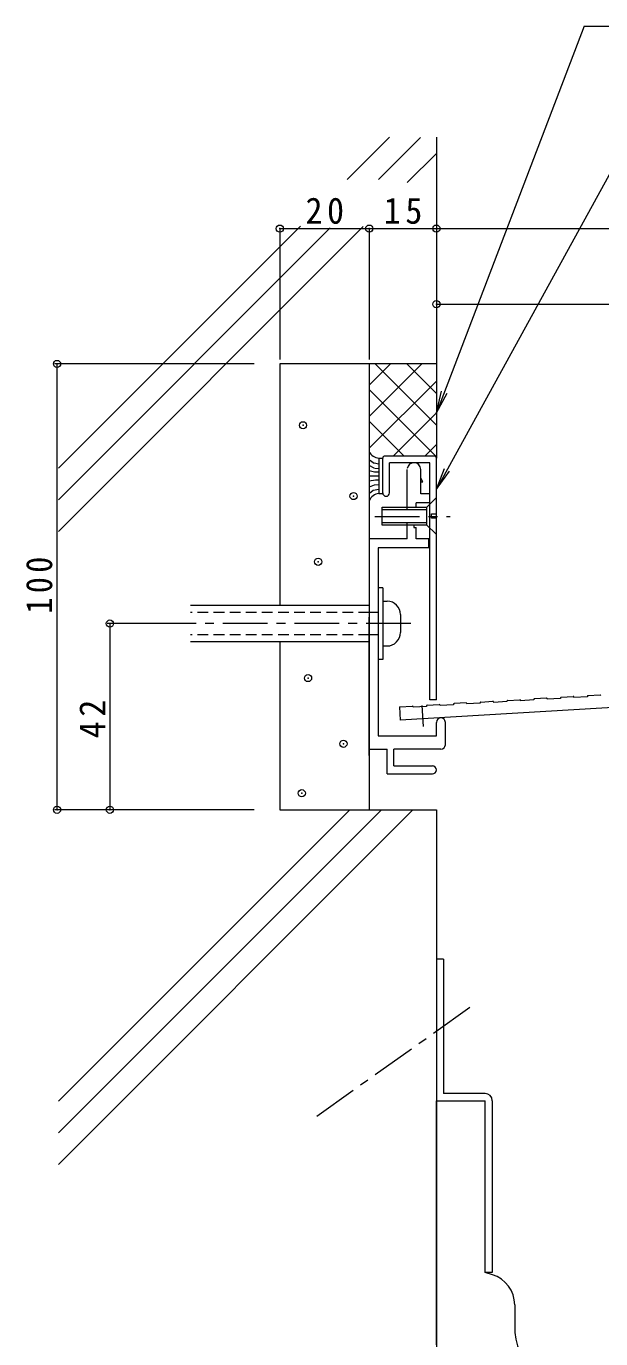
# Model space of a CAD drawing. Units: millimetres at full size, sheet at 1:2. Extents: x -278 to 305, y -274 to 185.
# Drawn here: x -278 to -149.6, y -118.3 to 174.9 of the extents above; entities that cross this region are included whole.
import ezdxf

# ---------------------------------------------------------------- set-up
doc = ezdxf.new("R2010")
doc.units = ezdxf.units.MM
doc.header["$LTSCALE"] = 2
doc.header["$PDMODE"] = 32
doc.header["$PDSIZE"] = 1.6
doc.linetypes.add('CHAIN1', pattern=[8, 5, -1, 1, -1])
doc.linetypes.add('DASHED1', pattern=[1.8, 1.2, -0.6])
for name, color, linetype, lineweight in [('D-0', 3, 'Continuous', 9), ('D-1', 2, 'Continuous', 9), ('D-2', 4, 'Continuous', 9), ('D-3', 6, 'Continuous', 5), ('D-4', 7, 'Continuous', 9), ('D-5', 7, 'Continuous', 9)]:
    doc.layers.add(name, color=color, linetype=linetype, lineweight=lineweight)
doc.styles.add('ＭＳ ゴシック', font='')
doc.styles.get('ＭＳ ゴシック').set_extended_font_data('MS Gothic')

msp = doc.modelspace()

# ---------------------------------------------------------------- linework, layer by layer
at = {"layer": 'D-0'}
for p, q in [((-200.254, 76.176), (-201.348, 76.794)), ((-200.254, 77.263), (-201.298, 77.982)), ((-199.159, 77.091), (-200.23, 77.29)), ((-199.163, 78.447), (-198.358, 78.447)), ((-199.156, 78.435), (-199.156, 70.551)), ((-198.356, 78.435), (-198.356, 70.551)), ((-198.312, 70.672), (-198.312, 78.422)), ((-186.812, 78.922), (-197.812, 78.922)), ((-196.812, 70.672), (-196.812, 77.422)), ((-187.812, 77.422), (-196.812, 77.422)), ((-187.812, 24.422), (-187.812, 77.422)), ((-186.312, 24.422), (-186.312, 78.422)), ((-200.154, 75.284), (-201.321, 75.63)), ((-199.159, 74.393), (-201.321, 74.393)), ((-199.931, 73.528), (-201.321, 73.305)), ((-199.186, 76.076), (-200.18, 76.149)), ((-199.159, 75.284), (-200.131, 75.284)), ((-199.159, 73.528), (-199.931, 73.528)), ((-200.204, 72.437), (-201.321, 71.945)), ((-200.453, 71.2), (-201.298, 70.531)), ((-199.159, 71.472), (-200.453, 71.2)), ((-199.159, 72.514), (-200.154, 72.437)), ((-199.173, 70.551), (-198.354, 70.551)), ((-186.312, 24.422), (-187.812, 24.422)), ((-179.673, 23.766), (-182.368, 23.604)), ((-179.514, 23.625), (-179.508, 23.525)), ((-176.514, 23.705), (-179.508, 23.525)), ((-176.52, 23.805), (-176.514, 23.705)), ((-176.379, 23.964), (-173.684, 24.125)), ((-173.525, 23.985), (-173.519, 23.885)), ((-170.524, 24.064), (-173.519, 23.885)), ((-170.53, 24.164), (-170.524, 24.064)), ((-170.39, 24.323), (-167.694, 24.485)), ((-167.536, 24.344), (-167.53, 24.244)), ((-164.535, 24.424), (-167.53, 24.244)), ((-164.541, 24.524), (-164.535, 24.424)), ((-161.705, 24.844), (-164.4, 24.682)), ((-161.547, 24.703), (-161.541, 24.603)), ((-158.546, 24.783), (-161.541, 24.603)), ((-158.552, 24.883), (-158.546, 24.783)), ((-158.411, 25.042), (-155.716, 25.203)), ((-155.557, 25.063), (-155.551, 24.963)), ((-152.557, 25.142), (-155.551, 24.963)), ((-152.563, 25.242), (-152.557, 25.142)), ((-152.422, 25.401), (-149.727, 25.563)), ((-194.568, 22.872), (-191.651, 23.047)), ((-194.568, 22.872), (-194.389, 19.878)), ((-136.312, 23.362), (-194.389, 19.878)), ((-191.493, 22.907), (-191.487, 22.807)), ((-188.492, 22.986), (-191.487, 22.807)), ((-188.498, 23.086), (-188.492, 22.986)), ((-188.357, 23.245), (-185.662, 23.407)), ((-185.503, 23.266), (-185.497, 23.166)), ((-182.503, 23.346), (-185.497, 23.166)), ((-182.509, 23.446), (-182.503, 23.346))]:
    msp.add_line(p, q, dxfattribs=at)
at = {"layer": 'D-0', "linetype": 'CHAIN1'}
msp.add_line((-189.577, 23.172), (-189.295, 18.466), dxfattribs=at)
at = {"layer": 'D-0'}
for centre, radius, start, end in [((-198.984, 81.064), 2.619, 205.46629, 266.15474), ((-197.812, 78.422), 0.5, 90, 173.73161), ((-186.812, 78.422), 0.5, 0, 90), ((-198.81, 67.875), 2.709, 97.96756, 156.66206), ((-197.562, 70.672), 0.75, 180, 0), ((-182.359, 23.454), 0.15, 93.4371, 183.43083), ((-179.664, 23.616), 0.15, 3.43707, 93.43044), ((-176.37, 23.814), 0.15, 93.43083, 183.4375), ((-173.675, 23.976), 0.15, 3.43707, 93.43044), ((-170.381, 24.173), 0.15, 93.43083, 183.4375), ((-167.685, 24.335), 0.15, 3.43707, 93.43044), ((-164.391, 24.533), 0.15, 93.43083, 183.4375), ((-161.696, 24.694), 0.15, 3.43083, 93.43709), ((-158.402, 24.892), 0.15, 93.4375, 183.43083), ((-155.707, 25.054), 0.15, 3.43707, 93.43044), ((-152.413, 25.251), 0.15, 93.43083, 183.4375), ((-149.718, 25.413), 0.15, 3.43707, 93.43044), ((-191.642, 22.898), 0.15, 3.43707, 93.43044), ((-188.348, 23.095), 0.15, 93.43083, 183.4375), ((-185.653, 23.257), 0.15, 3.43707, 93.43044)]:
    msp.add_arc(centre, radius, start, end, dxfattribs=at)
at = {"layer": 'D-1'}
for p, q in [((-192.82, 67.01), (-192.82, 75.939)), ((-189.82, 74.039), (-189.82, 75.939)), ((-189.32, 73.172), (-189.82, 74.039)), ((-189.82, 70.439), (-189.82, 73.939)), ((-189.82, 73.172), (-189.32, 73.172)), ((-187.82, 70.439), (-189.82, 70.439)), ((-198.435, 63.51), (-198.435, 67.51)), ((-198.435, 67.51), (-188.436, 67.51)), ((-187.82, 68.439), (-190.82, 68.439)), ((-190.82, 67.51), (-190.82, 68.439)), ((-188.436, 67.51), (-186.436, 69.51)), ((-188.436, 63.51), (-188.436, 67.51)), ((-198.435, 67.01), (-188.436, 67.01)), ((-186.436, 65.01), (-187.435, 65.01)), ((-188.436, 64.01), (-198.435, 64.01)), ((-192.82, 60.439), (-192.82, 64.01)), ((-191.32, 63.51), (-191.32, 62.939)), ((-191.32, 62.939), (-190.82, 62.939)), ((-190.82, 60.439), (-190.82, 62.939)), ((-192.82, 60.439), (-201.32, 60.439)), ((-187.97, 60.439), (-190.82, 60.439)), ((-187.97, 58.439), (-187.97, 60.439)), ((-187.97, 58.439), (-199.32, 58.439)), ((-199.312, 58.439), (-199.312, 16.422)), ((-198.32, 49.493), (-199.32, 49.493)), ((-198.32, 49.493), (-198.32, 33.487)), ((-201.312, 45.493), (-241.312, 45.493)), ((-199.318, 43.993), (-201.312, 43.993)), ((-199.32, 46.483), (-199.32, 36.476)), ((-198.318, 46.493), (-197.318, 46.493)), ((-201.312, 11.994), (-201.312, 42.893)), ((-194.318, 43.493), (-194.318, 39.493)), ((-199.318, 38.993), (-201.312, 38.993)), ((-241.312, 37.493), (-201.312, 37.493)), ((-198.318, 36.493), (-197.318, 36.493)), ((-198.32, 33.487), (-199.32, 33.487)), ((-184.312, 14.422), (-184.312, 19.422)), ((-201.312, 13.422), (-197.312, 13.422)), ((-197.312, 7.922), (-197.312, 13.422)), ((-195.812, 9.672), (-195.812, 13.422)), ((-185.312, 13.422), (-195.812, 13.422)), ((-195.812, 9.672), (-187.187, 9.672)), ((-197.312, 7.922), (-187.187, 7.922))]:
    msp.add_line(p, q, dxfattribs=at)
at = {"layer": 'D-1', "linetype": 'CHAIN1'}
for p, q in [((-200.089, 65.41), (-183.228, 65.41)), ((-192.034, 41.493), (-248.874, 41.493))]:
    msp.add_line(p, q, dxfattribs=at)
at = {"layer": 'D-1', "linetype": 'DASHED1'}
for p, q in [((-201.312, 43.993), (-241.312, 43.993)), ((-201.312, 38.993), (-241.312, 38.993))]:
    msp.add_line(p, q, dxfattribs=at)
at = {"layer": 'D-1'}
for points in [[(-187.435, 65.01), (-187.435, 66.01), (-186.436, 66.01)], [(-186.436, 61.51), (-188.436, 63.51), (-198.435, 63.51)], [(-199.312, 16.422), (-186.312, 16.422), (-186.312, 19.422)]]:
    msp.add_lwpolyline(points, dxfattribs=at)
for centre, radius, start, end in [((-191.32, 75.939), 1.5, 0, 173.73161), ((-197.318, 43.493), 3, 359.99997, 89.99881), ((-197.318, 39.493), 3, 269.99945, 359.99997), ((-185.312, 19.422), 1, 0, 180), ((-185.312, 14.422), 1, 270, 0), ((-187.187, 8.797), 0.875, 270, 90)]:
    msp.add_arc(centre, radius, start, end, dxfattribs=at)
at = {"layer": 'D-2'}
for p, q in [((-184.712, -33.509), (-186.312, -33.509)), ((-184.712, -33.509), (-184.712, -63.509)), ((-175.412, -63.509), (-184.712, -63.509)), ((-186.312, -65.108), (-175.412, -65.108)), ((-186.312, -119.679), (-186.312, -65.109)), ((-173.812, -65.109), (-173.812, -103.509)), ((-173.782, -104.003), (-175.412, -103.509)), ((-168.812, -110.702), (-168.812, -116.909))]:
    msp.add_line(p, q, dxfattribs=at)
at = {"layer": 'D-2', "linetype": 'CHAIN1'}
msp.add_line((-178.8, -44.313), (-213.589, -69.002), dxfattribs=at)
at = {"layer": 'D-2'}
msp.add_lwpolyline([(-173.812, -103.509), (-175.412, -103.509), (-175.412, -65.109)], dxfattribs=at)
for centre, radius, start, end in [((-175.412, -65.109), 1.6, 0, 90), ((-175.812, -110.702), 7, 0, 73.14159), ((-136.312, -111.761), 32.905, 188.9995, 351.0005)]:
    msp.add_arc(centre, radius, start, end, dxfattribs=at)
at = {"layer": 'D-3'}
for p, q in [((-206.292, 140.706), (-196.825, 150.174)), ((-199.245, 140.683), (-189.848, 150.08)), ((-186.312, 150.174), (-186.312, 78.422)), ((-192.81, 140.047), (-186.312, 146.545)), ((-270.818, 76.181), (-216.692, 130.307)), ((-270.818, 62.039), (-202.688, 130.169)), ((-270.818, 69.11), (-210.027, 129.901)), ((-198.732, 99.495), (-221.312, 99.495)), ((-221.312, 99.495), (-221.312, 45.493)), ((-201.312, 99.495), (-201.312, -0.11)), ((-201.312, 94.787), (-196.604, 99.495)), ((-201.312, 87.715), (-189.533, 99.495)), ((-199.965, 99.495), (-186.312, 85.841)), ((-186.312, 99.495), (-198.732, 99.495)), ((-192.894, 99.495), (-186.312, 92.913)), ((-201.312, 80.644), (-186.312, 95.644)), ((-201.312, 93.77), (-186.312, 78.77)), ((-195.963, 78.922), (-186.312, 88.573)), ((-201.312, 86.699), (-193.535, 78.922)), ((-188.892, 78.922), (-186.312, 81.502)), ((-270.818, -65.24), (-205.688, -0.11)), ((-270.818, -79.382), (-191.546, -0.11)), ((-270.818, -72.311), (-198.617, -0.11))]:
    msp.add_line(p, q, dxfattribs=at)
msp.add_lwpolyline([(-221.312, 37.493), (-221.312, -0.11), (-186.312, -0.11), (-186.312, -149.735)], dxfattribs=at)
for p in [(-216.129, 85.786), (-204.834, 69.974), (-212.74, 55.291), (-214.999, 29.314), (-207.093, 14.632), (-216.399, 3.588)]:
    msp.add_point(p, dxfattribs=at)
at = {"layer": 'D-4'}
for p, q in [((-153.304, 174.94), (-83.947, 174.94)), ((-186.312, 88.573), (-183.933, 92.971)), ((-186.312, 71.512), (-183.351, 75.541))]:
    msp.add_line(p, q, dxfattribs=at)
for points in [[(-153.304, 174.94), (-186.312, 88.573), (-185.152, 93.437)], [(-138.569, 158.281), (-186.312, 71.512), (-184.494, 76.17)]]:
    msp.add_lwpolyline(points, dxfattribs=at)
at = {"layer": 'D-5'}
for p, q in [((-221.312, 129.726), (-221.312, 100.477)), ((-201.312, 129.726), (-201.312, 100.477)), ((-186.312, 129.726), (-186.312, 129.126)), ((-186.312, 112.851), (-186.312, 112.251)), ((-186.312, 112.851), (83.688, 112.851)), ((-227.02, 99.495), (-271.708, 99.495)), ((-271.108, -0.11), (-271.108, 99.495)), ((-241.648, 41.493), (-259.9, 41.493)), ((-259.301, 41.493), (-259.301, -0.11)), ((-227.02, -0.11), (-271.708, -0.11)), ((-232.143, -0.11), (-259.9, -0.11))]:
    msp.add_line(p, q, dxfattribs=at)
msp.add_lwpolyline([(-221.312, 129.726), (83.688, 129.726), (83.688, 40.185)], dxfattribs=at)
for p in [(-221.312, 129.726), (-201.312, 129.726), (-186.312, 129.726), (-186.312, 112.851), (-271.108, 99.495), (-259.301, 41.493), (-271.108, -0.11), (-259.301, -0.11)]:
    msp.add_point(p, dxfattribs=at)

# ---------------------------------------------------------------- texts
at = {"layer": 'D-5', "color": 2, "char_height": 5.865, "attachment_point": 7, "style": 'ＭＳ ゴシック'}
for s, insert in [('\\T1.27;\\W0.95;20', (-215.562, 130.726)), ('\\T1.27;\\W0.95;15', (-198.062, 130.726))]:
    msp.add_mtext(s, dxfattribs=dict(at, insert=insert))
at = {"layer": 'D-5', "color": 2, "char_height": 5.865, "attachment_point": 7, "rotation": 90, "style": 'ＭＳ ゴシック'}
for s, insert in [('\\T1.27;\\W0.9;100', (-272.108, 43.717)), ('\\T1.27;\\W0.95;42', (-260.3, 15.869))]:
    msp.add_mtext(s, dxfattribs=dict(at, insert=insert))

doc.saveas('drawing.dxf')
